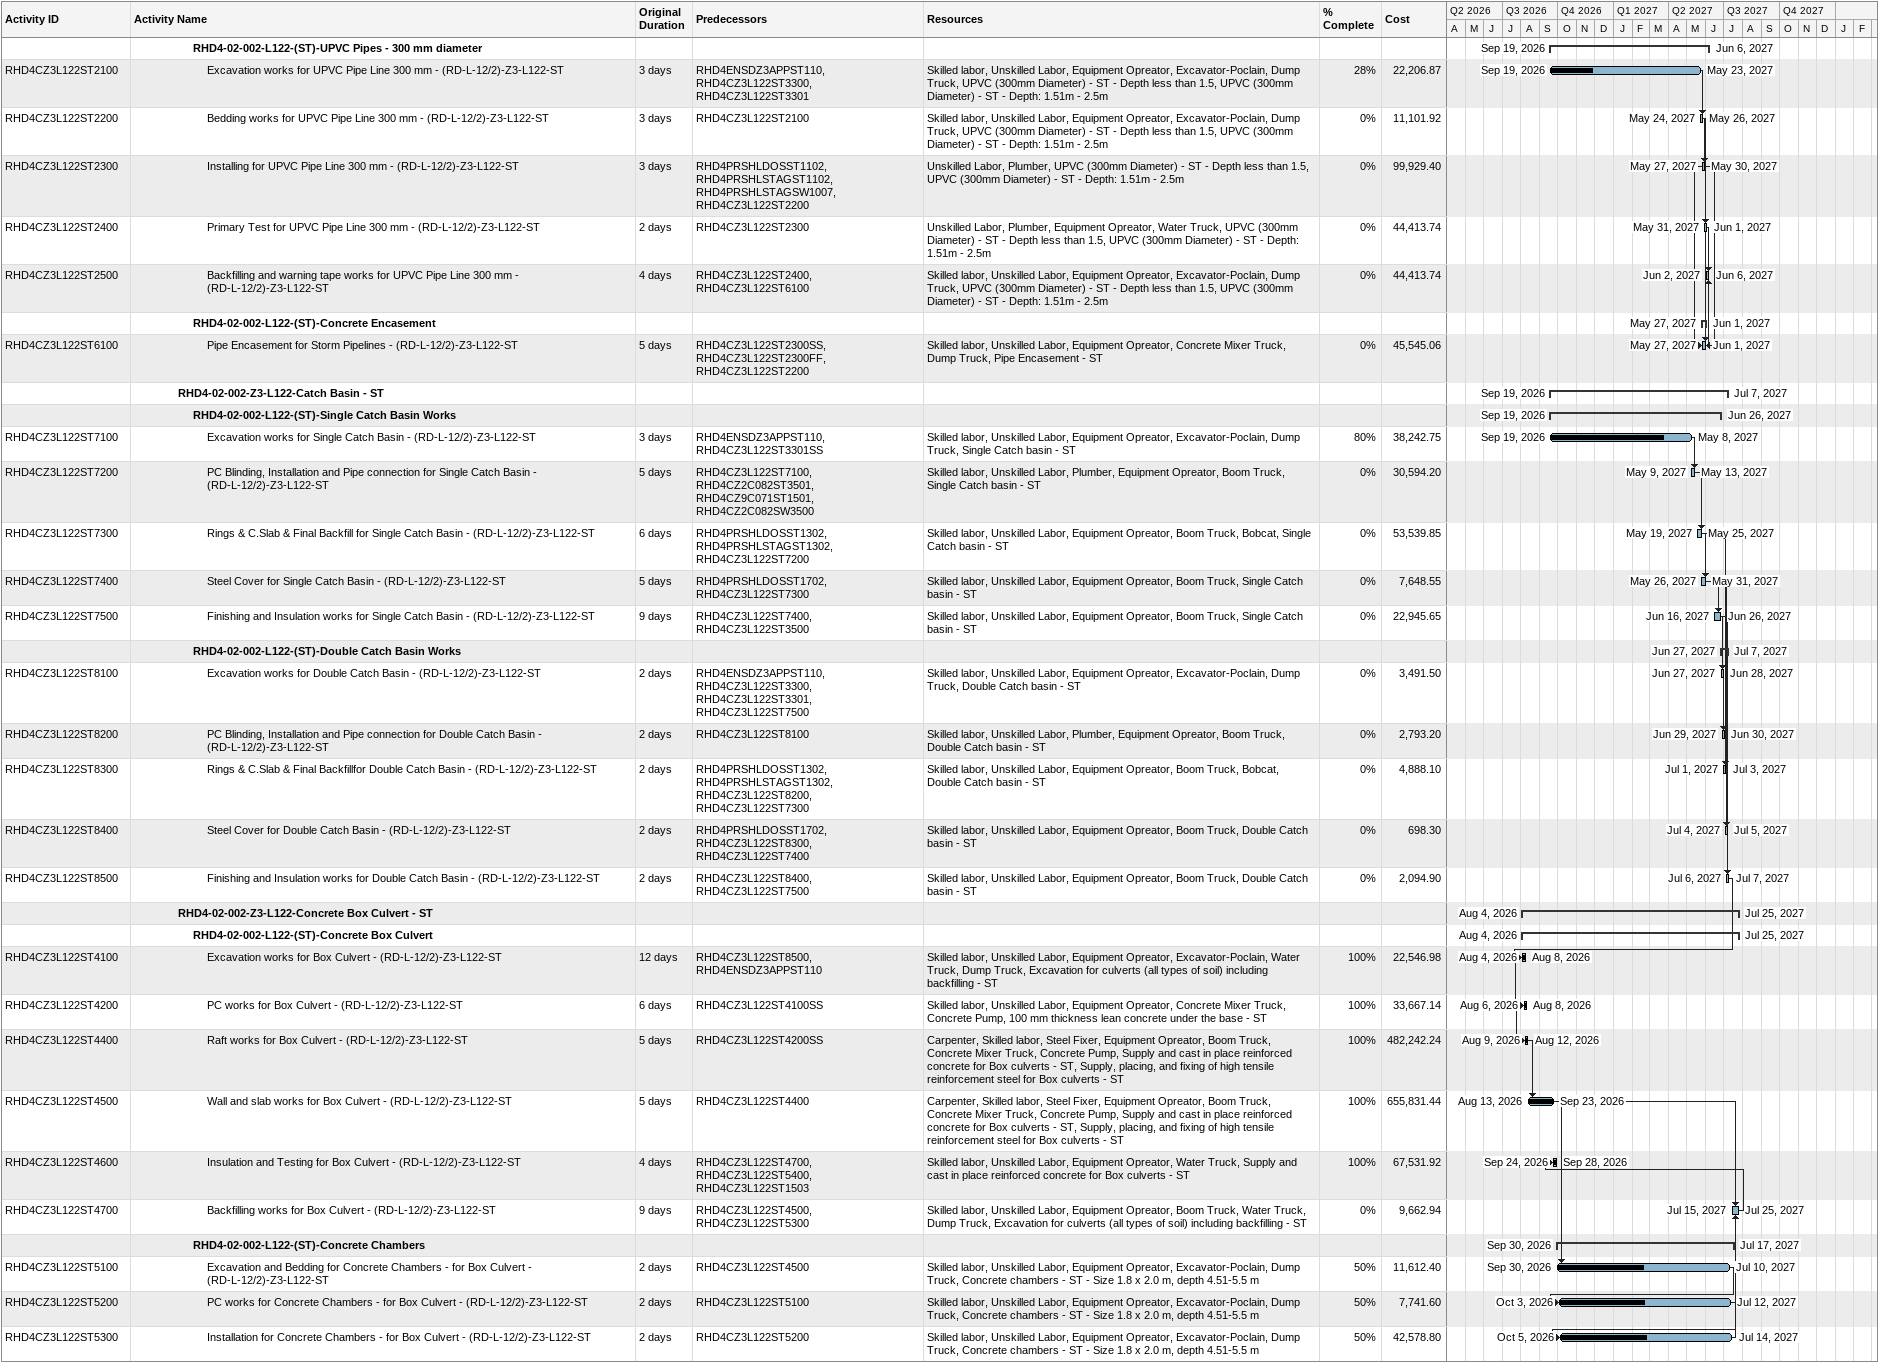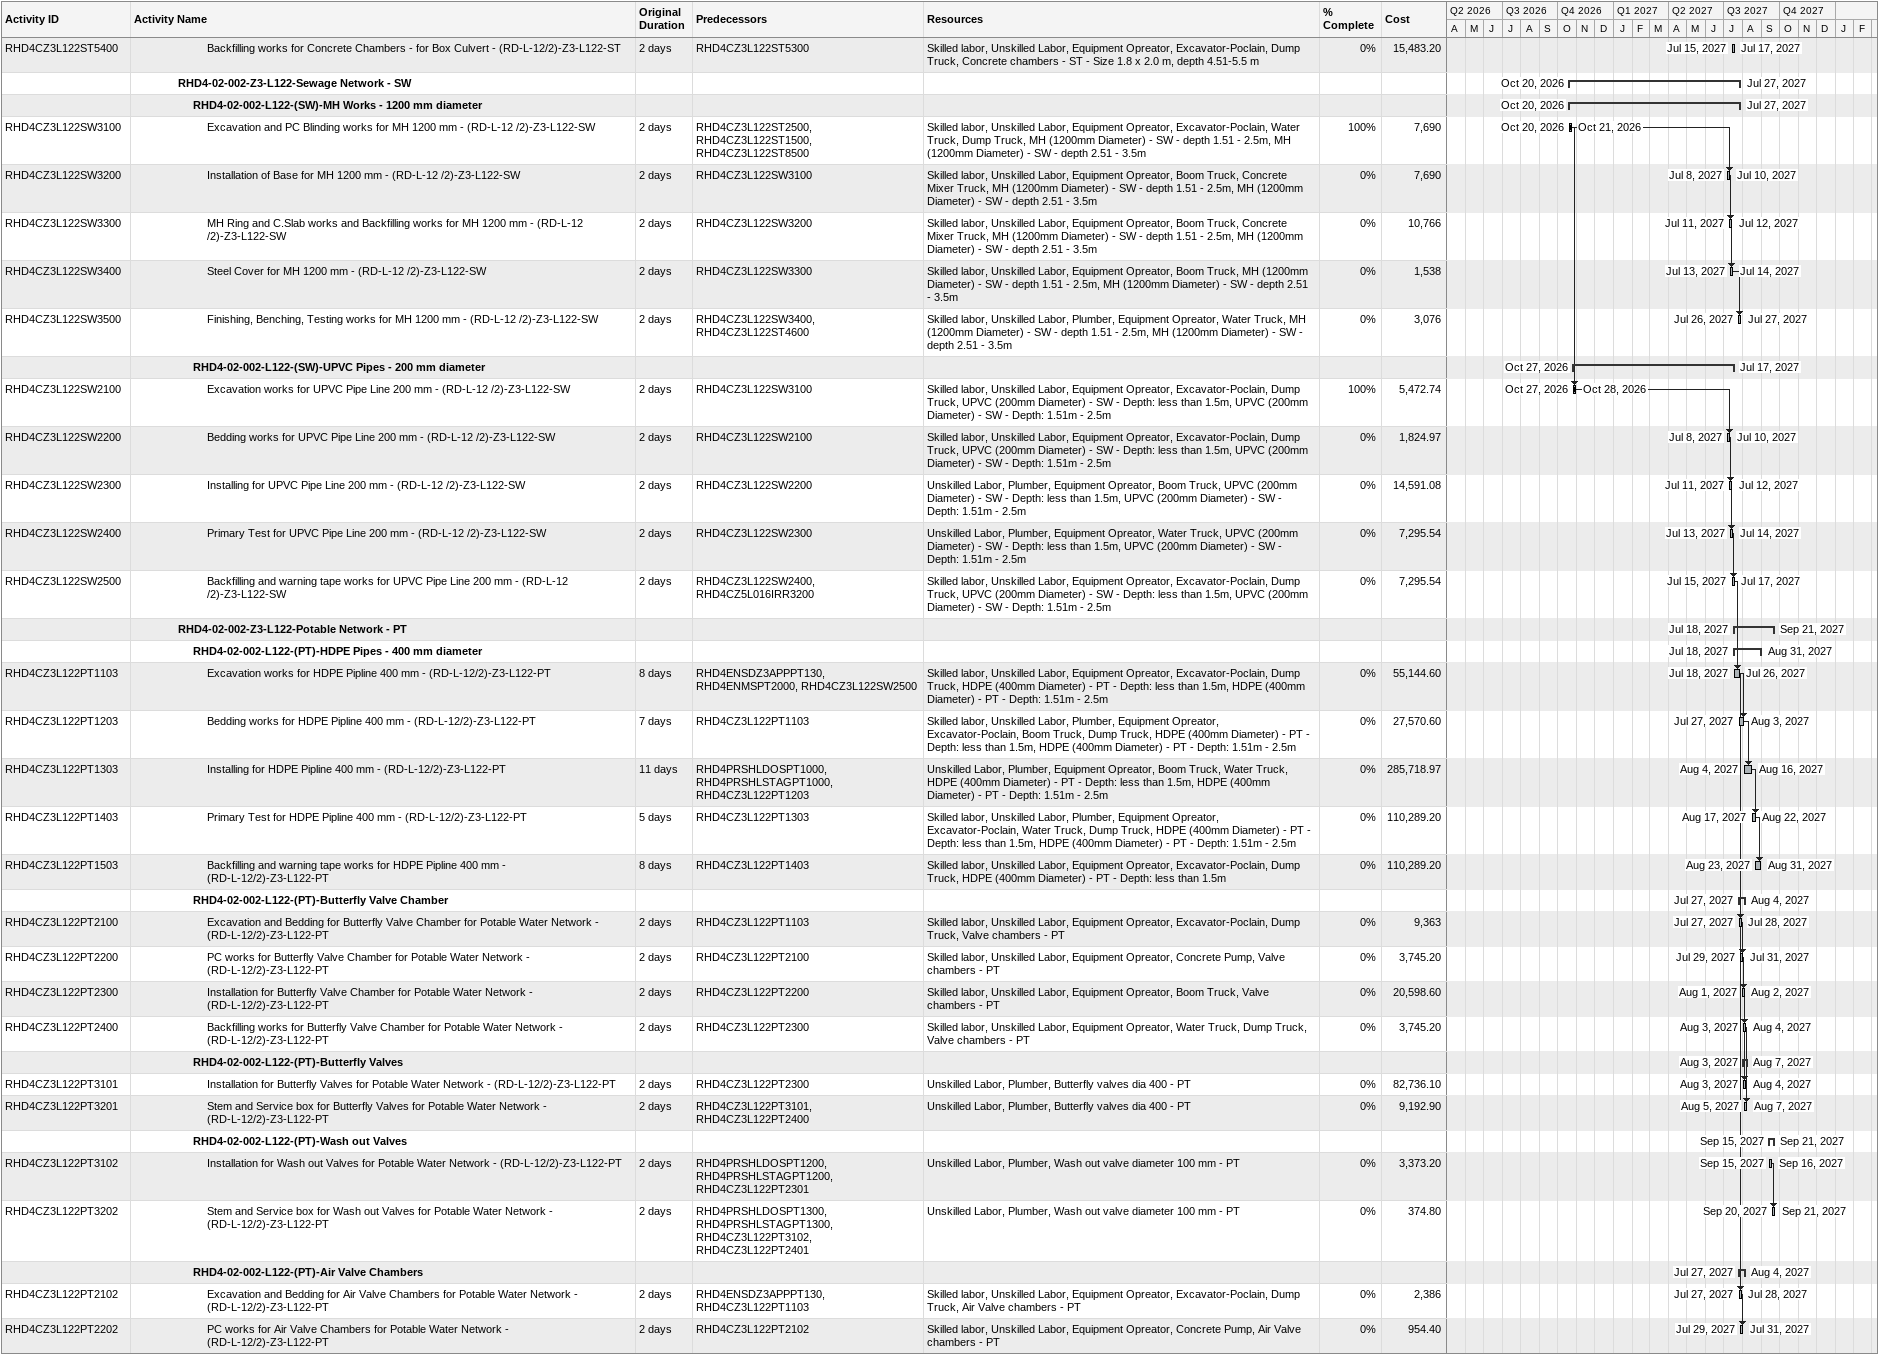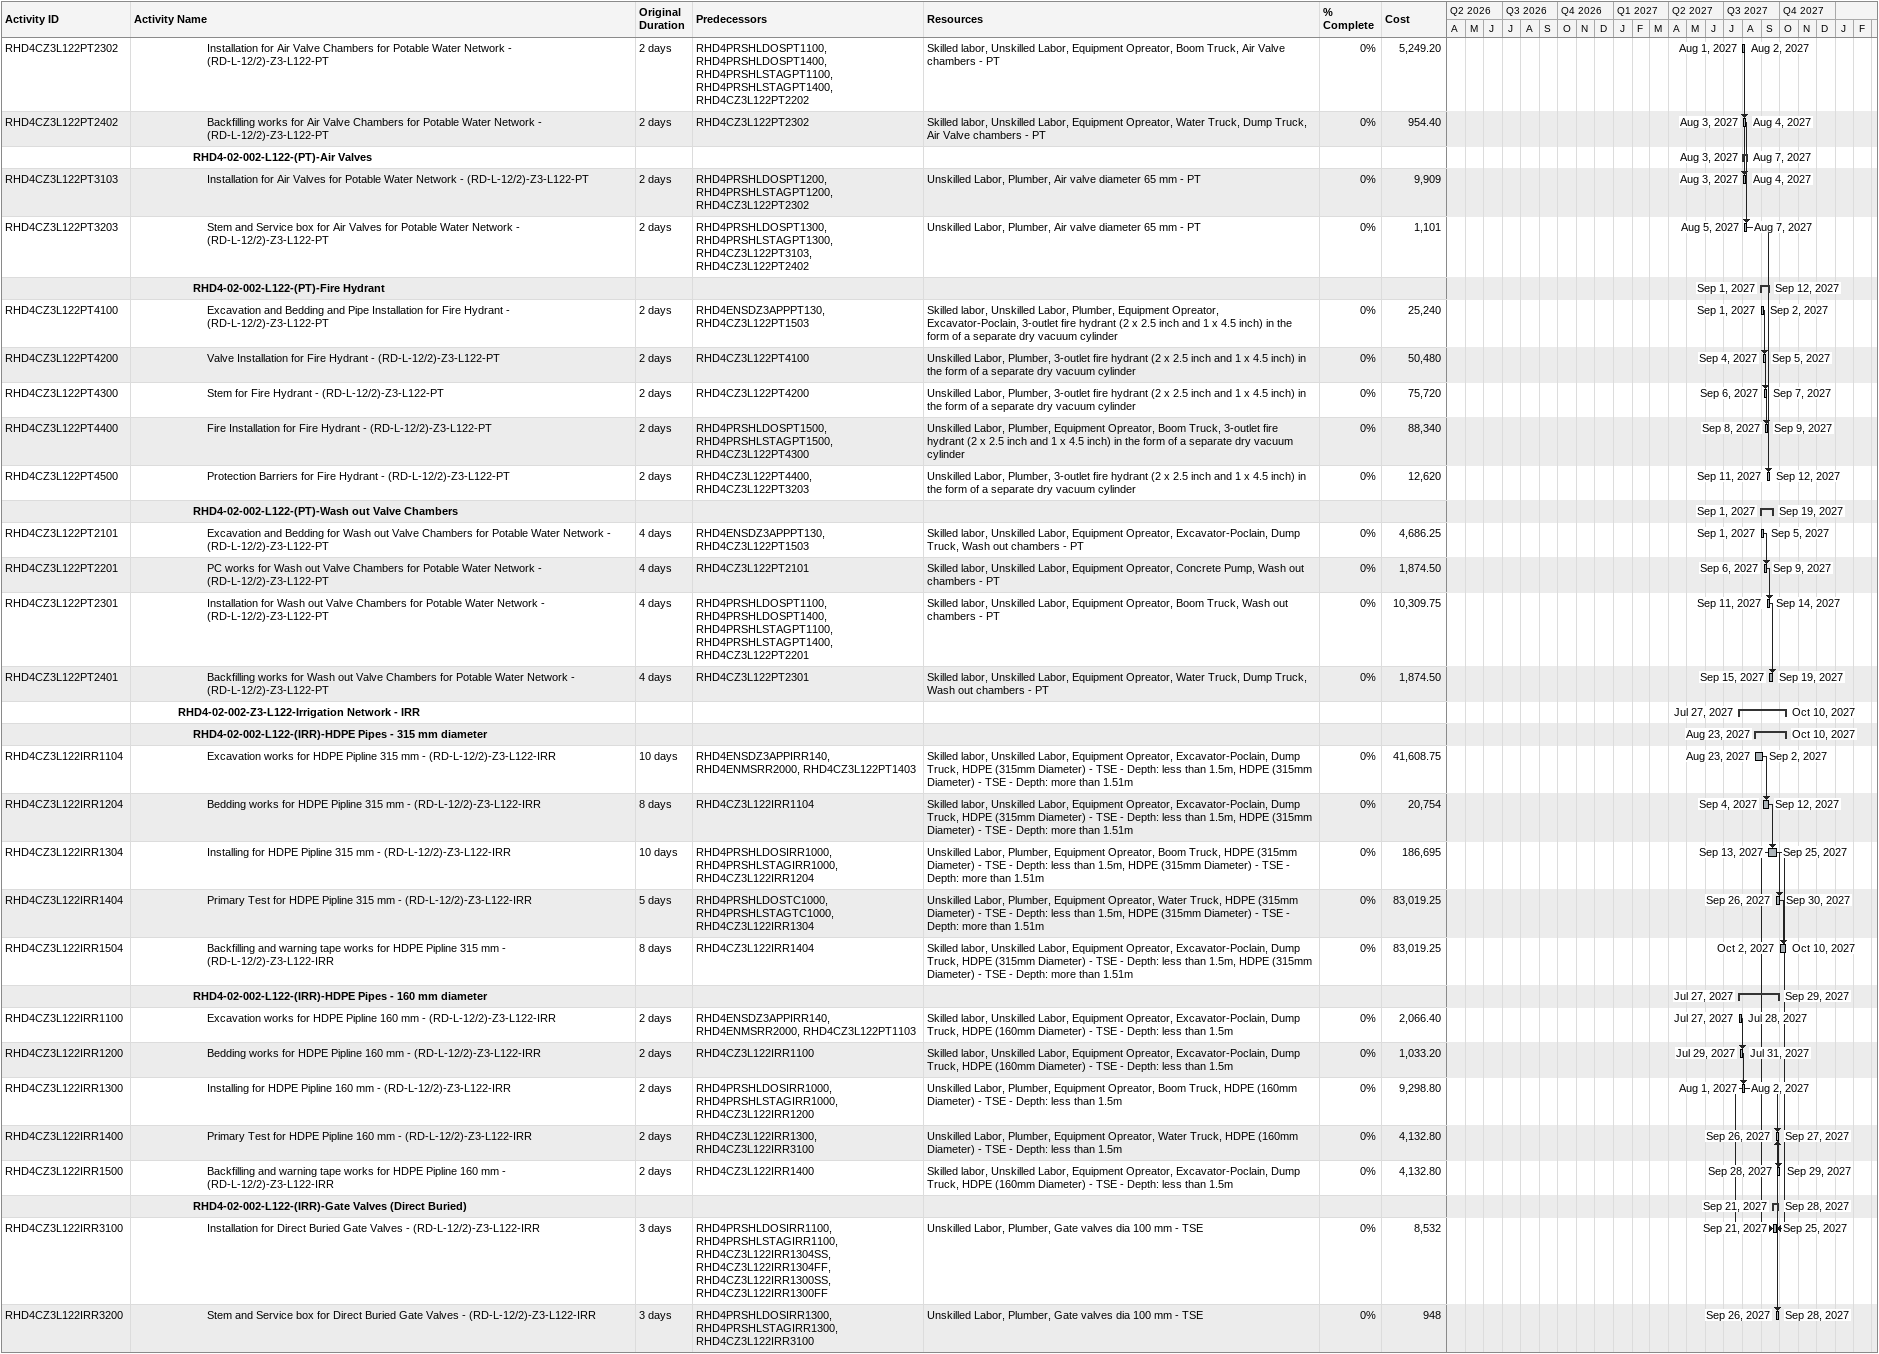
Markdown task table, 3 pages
| ID | Level | Task | Original duration | Start | Finish | Predecessors | Resources | % complete | Cost |
|---|---|---|---|---|---|---|---|---|---|
|  | 5 | **RHD4-02-002-L122-(ST)-UPVC Pipes - 300 mm diameter** |  | 2026-09-19 | 2027-06-06 |  |  |  |  |
| RHD4CZ3L122ST2100 | 6 | Excavation works for UPVC Pipe Line 300 mm - (RD-L-12/2)-Z3-L122-ST | 3d | 2026-09-19 | 2027-05-23 | RHD4ENSDZ3APPST110, RHD4CZ3L122ST3300, RHD4CZ3L122ST3301 | Skilled labor, Unskilled Labor, Equipment Opreator, Excavator-Poclain, Dump Truck, UPVC (300mm Diameter) - ST - Depth less than 1.5, UPVC (300mm Diameter) - ST - Depth: 1.51m - 2.5m | 28 | 22206.87 |
| RHD4CZ3L122ST2200 | 6 | Bedding works for UPVC Pipe Line 300 mm - (RD-L-12/2)-Z3-L122-ST | 3d | 2027-05-24 | 2027-05-26 | RHD4CZ3L122ST2100 | Skilled labor, Unskilled Labor, Equipment Opreator, Excavator-Poclain, Dump Truck, UPVC (300mm Diameter) - ST - Depth less than 1.5, UPVC (300mm Diameter) - ST - Depth: 1.51m - 2.5m | 0 | 11101.92 |
| RHD4CZ3L122ST2300 | 6 | Installing for UPVC Pipe Line 300 mm - (RD-L-12/2)-Z3-L122-ST | 3d | 2027-05-27 | 2027-05-30 | RHD4PRSHLDOSST1102, RHD4PRSHLSTAGST1102, RHD4PRSHLSTAGSW1007, RHD4CZ3L122ST2200 | Unskilled Labor, Plumber, UPVC (300mm Diameter) - ST - Depth less than 1.5, UPVC (300mm Diameter) - ST - Depth: 1.51m - 2.5m | 0 | 99929.40 |
| RHD4CZ3L122ST2400 | 6 | Primary Test for UPVC Pipe Line 300 mm - (RD-L-12/2)-Z3-L122-ST | 2d | 2027-05-31 | 2027-06-01 | RHD4CZ3L122ST2300 | Unskilled Labor, Plumber, Equipment Opreator, Water Truck, UPVC (300mm Diameter) - ST - Depth less than 1.5, UPVC (300mm Diameter) - ST - Depth: 1.51m - 2.5m | 0 | 44413.74 |
| RHD4CZ3L122ST2500 | 6 | Backfilling and warning tape works for UPVC Pipe Line 300 mm - (RD-L-12/2)-Z3-L122-ST | 4d | 2027-06-02 | 2027-06-06 | RHD4CZ3L122ST2400, RHD4CZ3L122ST6100 | Skilled labor, Unskilled Labor, Equipment Opreator, Excavator-Poclain, Dump Truck, UPVC (300mm Diameter) - ST - Depth less than 1.5, UPVC (300mm Diameter) - ST - Depth: 1.51m - 2.5m | 0 | 44413.74 |
|  | 5 | **RHD4-02-002-L122-(ST)-Concrete Encasement** |  | 2027-05-27 | 2027-06-01 |  |  |  |  |
| RHD4CZ3L122ST6100 | 6 | Pipe Encasement for Storm Pipelines - (RD-L-12/2)-Z3-L122-ST | 5d | 2027-05-27 | 2027-06-01 | RHD4CZ3L122ST2300SS, RHD4CZ3L122ST2300FF, RHD4CZ3L122ST2200 | Skilled labor, Unskilled Labor, Equipment Opreator, Concrete Mixer Truck, Dump Truck, Pipe Encasement - ST | 0 | 45545.06 |
|  | 4 | **RHD4-02-002-Z3-L122-Catch Basin - ST** |  | 2026-09-19 | 2027-07-07 |  |  |  |  |
|  | 5 | **RHD4-02-002-L122-(ST)-Single Catch Basin Works** |  | 2026-09-19 | 2027-06-26 |  |  |  |  |
| RHD4CZ3L122ST7100 | 6 | Excavation works for Single Catch Basin - (RD-L-12/2)-Z3-L122-ST | 3d | 2026-09-19 | 2027-05-08 | RHD4ENSDZ3APPST110, RHD4CZ3L122ST3301SS | Skilled labor, Unskilled Labor, Equipment Opreator, Excavator-Poclain, Dump Truck, Single Catch basin - ST | 80 | 38242.75 |
| RHD4CZ3L122ST7200 | 6 | PC Blinding, Installation and Pipe connection for Single Catch Basin - (RD-L-12/2)-Z3-L122-ST | 5d | 2027-05-09 | 2027-05-13 | RHD4CZ3L122ST7100, RHD4CZ2C082ST3501, RHD4CZ9C071ST1501, RHD4CZ2C082SW3500 | Skilled labor, Unskilled Labor, Plumber, Equipment Opreator, Boom Truck, Single Catch basin - ST | 0 | 30594.20 |
| RHD4CZ3L122ST7300 | 6 | Rings & C.Slab & Final Backfill for Single Catch Basin - (RD-L-12/2)-Z3-L122-ST | 6d | 2027-05-19 | 2027-05-25 | RHD4PRSHLDOSST1302, RHD4PRSHLSTAGST1302, RHD4CZ3L122ST7200 | Skilled labor, Unskilled Labor, Equipment Opreator, Boom Truck, Bobcat, Single Catch basin - ST | 0 | 53539.85 |
| RHD4CZ3L122ST7400 | 6 | Steel Cover for Single Catch Basin - (RD-L-12/2)-Z3-L122-ST | 5d | 2027-05-26 | 2027-05-31 | RHD4PRSHLDOSST1702, RHD4CZ3L122ST7300 | Skilled labor, Unskilled Labor, Equipment Opreator, Boom Truck, Single Catch basin - ST | 0 | 7648.55 |
| RHD4CZ3L122ST7500 | 6 | Finishing and Insulation works for Single Catch Basin - (RD-L-12/2)-Z3-L122-ST | 9d | 2027-06-16 | 2027-06-26 | RHD4CZ3L122ST7400, RHD4CZ3L122ST3500 | Skilled labor, Unskilled Labor, Equipment Opreator, Boom Truck, Single Catch basin - ST | 0 | 22945.65 |
|  | 5 | **RHD4-02-002-L122-(ST)-Double Catch Basin Works** |  | 2027-06-27 | 2027-07-07 |  |  |  |  |
| RHD4CZ3L122ST8100 | 6 | Excavation works for Double Catch Basin - (RD-L-12/2)-Z3-L122-ST | 2d | 2027-06-27 | 2027-06-28 | RHD4ENSDZ3APPST110, RHD4CZ3L122ST3300, RHD4CZ3L122ST3301, RHD4CZ3L122ST7500 | Skilled labor, Unskilled Labor, Equipment Opreator, Excavator-Poclain, Dump Truck, Double Catch basin - ST | 0 | 3491.50 |
| RHD4CZ3L122ST8200 | 6 | PC Blinding, Installation and Pipe connection for Double Catch Basin - (RD-L-12/2)-Z3-L122-ST | 2d | 2027-06-29 | 2027-06-30 | RHD4CZ3L122ST8100 | Skilled labor, Unskilled Labor, Plumber, Equipment Opreator, Boom Truck, Double Catch basin - ST | 0 | 2793.20 |
| RHD4CZ3L122ST8300 | 6 | Rings & C.Slab & Final Backfillfor Double Catch Basin - (RD-L-12/2)-Z3-L122-ST | 2d | 2027-07-01 | 2027-07-03 | RHD4PRSHLDOSST1302, RHD4PRSHLSTAGST1302, RHD4CZ3L122ST8200, RHD4CZ3L122ST7300 | Skilled labor, Unskilled Labor, Equipment Opreator, Boom Truck, Bobcat, Double Catch basin - ST | 0 | 4888.10 |
| RHD4CZ3L122ST8400 | 6 | Steel Cover for Double Catch Basin - (RD-L-12/2)-Z3-L122-ST | 2d | 2027-07-04 | 2027-07-05 | RHD4PRSHLDOSST1702, RHD4CZ3L122ST8300, RHD4CZ3L122ST7400 | Skilled labor, Unskilled Labor, Equipment Opreator, Boom Truck, Double Catch basin - ST | 0 | 698.30 |
| RHD4CZ3L122ST8500 | 6 | Finishing and Insulation works for Double Catch Basin - (RD-L-12/2)-Z3-L122-ST | 2d | 2027-07-06 | 2027-07-07 | RHD4CZ3L122ST8400, RHD4CZ3L122ST7500 | Skilled labor, Unskilled Labor, Equipment Opreator, Boom Truck, Double Catch basin - ST | 0 | 2094.90 |
|  | 4 | **RHD4-02-002-Z3-L122-Concrete Box Culvert - ST** |  | 2026-08-04 | 2027-07-25 |  |  |  |  |
|  | 5 | **RHD4-02-002-L122-(ST)-Concrete Box Culvert** |  | 2026-08-04 | 2027-07-25 |  |  |  |  |
| RHD4CZ3L122ST4100 | 6 | Excavation works for Box Culvert - (RD-L-12/2)-Z3-L122-ST | 12d | 2026-08-04 | 2026-08-08 | RHD4CZ3L122ST8500, RHD4ENSDZ3APPST110 | Skilled labor, Unskilled Labor, Equipment Opreator, Excavator-Poclain, Water Truck, Dump Truck, Excavation for culverts (all types of soil) including backfilling - ST | 100 | 22546.98 |
| RHD4CZ3L122ST4200 | 6 | PC works for Box Culvert - (RD-L-12/2)-Z3-L122-ST | 6d | 2026-08-06 | 2026-08-08 | RHD4CZ3L122ST4100SS | Skilled labor, Unskilled Labor, Equipment Opreator, Concrete Mixer Truck, Concrete Pump, 100 mm thickness lean concrete under the base - ST | 100 | 33667.14 |
| RHD4CZ3L122ST4400 | 6 | Raft works for Box Culvert - (RD-L-12/2)-Z3-L122-ST | 5d | 2026-08-09 | 2026-08-12 | RHD4CZ3L122ST4200SS | Carpenter, Skilled labor, Steel Fixer, Equipment Opreator, Boom Truck, Concrete Mixer Truck, Concrete Pump, Supply and cast in place reinforced concrete for Box culverts - ST, Supply, placing, and fixing of high tensile reinforcement steel for Box culverts - ST | 100 | 482242.24 |
| RHD4CZ3L122ST4500 | 6 | Wall and slab works for Box Culvert - (RD-L-12/2)-Z3-L122-ST | 5d | 2026-08-13 | 2026-09-23 | RHD4CZ3L122ST4400 | Carpenter, Skilled labor, Steel Fixer, Equipment Opreator, Boom Truck, Concrete Mixer Truck, Concrete Pump, Supply and cast in place reinforced concrete for Box culverts - ST, Supply, placing, and fixing of high tensile reinforcement steel for Box culverts - ST | 100 | 655831.44 |
| RHD4CZ3L122ST4600 | 6 | Insulation and Testing for Box Culvert - (RD-L-12/2)-Z3-L122-ST | 4d | 2026-09-24 | 2026-09-28 | RHD4CZ3L122ST4700, RHD4CZ3L122ST5400, RHD4CZ3L122ST1503 | Skilled labor, Unskilled Labor, Equipment Opreator, Water Truck, Supply and cast in place reinforced concrete for Box culverts - ST | 100 | 67531.92 |
| RHD4CZ3L122ST4700 | 6 | Backfilling works for Box Culvert - (RD-L-12/2)-Z3-L122-ST | 9d | 2027-07-15 | 2027-07-25 | RHD4CZ3L122ST4500, RHD4CZ3L122ST5300 | Skilled labor, Unskilled Labor, Equipment Opreator, Boom Truck, Water Truck, Dump Truck, Excavation for culverts (all types of soil) including backfilling - ST | 0 | 9662.94 |
|  | 5 | **RHD4-02-002-L122-(ST)-Concrete Chambers** |  | 2026-09-30 | 2027-07-17 |  |  |  |  |
| RHD4CZ3L122ST5100 | 6 | Excavation and Bedding for Concrete Chambers - for Box Culvert - (RD-L-12/2)-Z3-L122-ST | 2d | 2026-09-30 | 2027-07-10 | RHD4CZ3L122ST4500 | Skilled labor, Unskilled Labor, Equipment Opreator, Excavator-Poclain, Dump Truck, Concrete chambers - ST - Size 1.8 x 2.0 m, depth 4.51-5.5 m | 50 | 11612.40 |
| RHD4CZ3L122ST5200 | 6 | PC works for Concrete Chambers - for Box Culvert - (RD-L-12/2)-Z3-L122-ST | 2d | 2026-10-03 | 2027-07-12 | RHD4CZ3L122ST5100 | Skilled labor, Unskilled Labor, Equipment Opreator, Excavator-Poclain, Dump Truck, Concrete chambers - ST - Size 1.8 x 2.0 m, depth 4.51-5.5 m | 50 | 7741.60 |
| RHD4CZ3L122ST5300 | 6 | Installation for Concrete Chambers - for Box Culvert - (RD-L-12/2)-Z3-L122-ST | 2d | 2026-10-05 | 2027-07-14 | RHD4CZ3L122ST5200 | Skilled labor, Unskilled Labor, Equipment Opreator, Excavator-Poclain, Dump Truck, Concrete chambers - ST - Size 1.8 x 2.0 m, depth 4.51-5.5 m | 50 | 42578.80 |
| RHD4CZ3L122ST5400 | 6 | Backfilling works for Concrete Chambers - for Box Culvert - (RD-L-12/2)-Z3-L122-ST | 2d | 2027-07-15 | 2027-07-17 | RHD4CZ3L122ST5300 | Skilled labor, Unskilled Labor, Equipment Opreator, Excavator-Poclain, Dump Truck, Concrete chambers - ST - Size 1.8 x 2.0 m, depth 4.51-5.5 m | 0 | 15483.20 |
|  | 4 | **RHD4-02-002-Z3-L122-Sewage Network - SW** |  | 2026-10-20 | 2027-07-27 |  |  |  |  |
|  | 5 | **RHD4-02-002-L122-(SW)-MH Works - 1200 mm diameter** |  | 2026-10-20 | 2027-07-27 |  |  |  |  |
| RHD4CZ3L122SW3100 | 6 | Excavation and PC Blinding works for MH 1200 mm - (RD-L-12 /2)-Z3-L122-SW | 2d | 2026-10-20 | 2026-10-21 | RHD4CZ3L122ST2500, RHD4CZ3L122ST1500, RHD4CZ3L122ST8500 | Skilled labor, Unskilled Labor, Equipment Opreator, Excavator-Poclain, Water Truck, Dump Truck, MH (1200mm Diameter) - SW - depth 1.51 - 2.5m, MH (1200mm Diameter) - SW - depth 2.51 - 3.5m | 100 | 7690 |
| RHD4CZ3L122SW3200 | 6 | Installation of Base for MH 1200 mm - (RD-L-12 /2)-Z3-L122-SW | 2d | 2027-07-08 | 2027-07-10 | RHD4CZ3L122SW3100 | Skilled labor, Unskilled Labor, Equipment Opreator, Boom Truck, Concrete Mixer Truck, MH (1200mm Diameter) - SW - depth 1.51 - 2.5m, MH (1200mm Diameter) - SW - depth 2.51 - 3.5m | 0 | 7690 |
| RHD4CZ3L122SW3300 | 6 | MH Ring and C.Slab works and Backfilling works for MH 1200 mm - (RD-L-12 /2)-Z3-L122-SW | 2d | 2027-07-11 | 2027-07-12 | RHD4CZ3L122SW3200 | Skilled labor, Unskilled Labor, Equipment Opreator, Boom Truck, Concrete Mixer Truck, MH (1200mm Diameter) - SW - depth 1.51 - 2.5m, MH (1200mm Diameter) - SW - depth 2.51 - 3.5m | 0 | 10766 |
| RHD4CZ3L122SW3400 | 6 | Steel Cover for MH 1200 mm - (RD-L-12 /2)-Z3-L122-SW | 2d | 2027-07-13 | 2027-07-14 | RHD4CZ3L122SW3300 | Skilled labor, Unskilled Labor, Equipment Opreator, Boom Truck, MH (1200mm Diameter) - SW - depth 1.51 - 2.5m, MH (1200mm Diameter) - SW - depth 2.51 - 3.5m | 0 | 1538 |
| RHD4CZ3L122SW3500 | 6 | Finishing, Benching, Testing works for MH 1200 mm - (RD-L-12 /2)-Z3-L122-SW | 2d | 2027-07-26 | 2027-07-27 | RHD4CZ3L122SW3400, RHD4CZ3L122ST4600 | Skilled labor, Unskilled Labor, Plumber, Equipment Opreator, Water Truck, MH (1200mm Diameter) - SW - depth 1.51 - 2.5m, MH (1200mm Diameter) - SW - depth 2.51 - 3.5m | 0 | 3076 |
|  | 5 | **RHD4-02-002-L122-(SW)-UPVC Pipes - 200 mm diameter** |  | 2026-10-27 | 2027-07-17 |  |  |  |  |
| RHD4CZ3L122SW2100 | 6 | Excavation works for UPVC Pipe Line 200 mm - (RD-L-12 /2)-Z3-L122-SW | 2d | 2026-10-27 | 2026-10-28 | RHD4CZ3L122SW3100 | Skilled labor, Unskilled Labor, Equipment Opreator, Excavator-Poclain, Dump Truck, UPVC (200mm Diameter) - SW - Depth: less than 1.5m, UPVC (200mm Diameter) - SW - Depth: 1.51m - 2.5m | 100 | 5472.74 |
| RHD4CZ3L122SW2200 | 6 | Bedding works for UPVC Pipe Line 200 mm - (RD-L-12 /2)-Z3-L122-SW | 2d | 2027-07-08 | 2027-07-10 | RHD4CZ3L122SW2100 | Skilled labor, Unskilled Labor, Equipment Opreator, Excavator-Poclain, Dump Truck, UPVC (200mm Diameter) - SW - Depth: less than 1.5m, UPVC (200mm Diameter) - SW - Depth: 1.51m - 2.5m | 0 | 1824.97 |
| RHD4CZ3L122SW2300 | 6 | Installing for UPVC Pipe Line 200 mm - (RD-L-12 /2)-Z3-L122-SW | 2d | 2027-07-11 | 2027-07-12 | RHD4CZ3L122SW2200 | Unskilled Labor, Plumber, Equipment Opreator, Boom Truck, UPVC (200mm Diameter) - SW - Depth: less than 1.5m, UPVC (200mm Diameter) - SW - Depth: 1.51m - 2.5m | 0 | 14591.08 |
| RHD4CZ3L122SW2400 | 6 | Primary Test for UPVC Pipe Line 200 mm - (RD-L-12 /2)-Z3-L122-SW | 2d | 2027-07-13 | 2027-07-14 | RHD4CZ3L122SW2300 | Unskilled Labor, Plumber, Equipment Opreator, Water Truck, UPVC (200mm Diameter) - SW - Depth: less than 1.5m, UPVC (200mm Diameter) - SW - Depth: 1.51m - 2.5m | 0 | 7295.54 |
| RHD4CZ3L122SW2500 | 6 | Backfilling and warning tape works for UPVC Pipe Line 200 mm - (RD-L-12 /2)-Z3-L122-SW | 2d | 2027-07-15 | 2027-07-17 | RHD4CZ3L122SW2400, RHD4CZ5L016IRR3200 | Skilled labor, Unskilled Labor, Equipment Opreator, Excavator-Poclain, Dump Truck, UPVC (200mm Diameter) - SW - Depth: less than 1.5m, UPVC (200mm Diameter) - SW - Depth: 1.51m - 2.5m | 0 | 7295.54 |
|  | 4 | **RHD4-02-002-Z3-L122-Potable Network - PT** |  | 2027-07-18 | 2027-09-21 |  |  |  |  |
|  | 5 | **RHD4-02-002-L122-(PT)-HDPE Pipes - 400 mm diameter** |  | 2027-07-18 | 2027-08-31 |  |  |  |  |
| RHD4CZ3L122PT1103 | 6 | Excavation works for HDPE Pipline 400 mm - (RD-L-12/2)-Z3-L122-PT | 8d | 2027-07-18 | 2027-07-26 | RHD4ENSDZ3APPPT130, RHD4ENMSPT2000, RHD4CZ3L122SW2500 | Skilled labor, Unskilled Labor, Equipment Opreator, Excavator-Poclain, Dump Truck, HDPE (400mm Diameter) - PT - Depth: less than 1.5m, HDPE (400mm Diameter) - PT - Depth: 1.51m - 2.5m | 0 | 55144.60 |
| RHD4CZ3L122PT1203 | 6 | Bedding works for HDPE Pipline 400 mm - (RD-L-12/2)-Z3-L122-PT | 7d | 2027-07-27 | 2027-08-03 | RHD4CZ3L122PT1103 | Skilled labor, Unskilled Labor, Plumber, Equipment Opreator, Excavator-Poclain, Boom Truck, Dump Truck, HDPE (400mm Diameter) - PT - Depth: less than 1.5m, HDPE (400mm Diameter) - PT - Depth: 1.51m - 2.5m | 0 | 27570.60 |
| RHD4CZ3L122PT1303 | 6 | Installing for HDPE Pipline 400 mm - (RD-L-12/2)-Z3-L122-PT | 11d | 2027-08-04 | 2027-08-16 | RHD4PRSHLDOSPT1000, RHD4PRSHLSTAGPT1000, RHD4CZ3L122PT1203 | Unskilled Labor, Plumber, Equipment Opreator, Boom Truck, Water Truck, HDPE (400mm Diameter) - PT - Depth: less than 1.5m, HDPE (400mm Diameter) - PT - Depth: 1.51m - 2.5m | 0 | 285718.97 |
| RHD4CZ3L122PT1403 | 6 | Primary Test for HDPE Pipline 400 mm - (RD-L-12/2)-Z3-L122-PT | 5d | 2027-08-17 | 2027-08-22 | RHD4CZ3L122PT1303 | Skilled labor, Unskilled Labor, Plumber, Equipment Opreator, Excavator-Poclain, Water Truck, Dump Truck, HDPE (400mm Diameter) - PT - Depth: less than 1.5m, HDPE (400mm Diameter) - PT - Depth: 1.51m - 2.5m | 0 | 110289.20 |
| RHD4CZ3L122PT1503 | 6 | Backfilling and warning tape works for HDPE Pipline 400 mm - (RD-L-12/2)-Z3-L122-PT | 8d | 2027-08-23 | 2027-08-31 | RHD4CZ3L122PT1403 | Skilled labor, Unskilled Labor, Equipment Opreator, Excavator-Poclain, Dump Truck, HDPE (400mm Diameter) - PT - Depth: less than 1.5m | 0 | 110289.20 |
|  | 5 | **RHD4-02-002-L122-(PT)-Butterfly Valve Chamber** |  | 2027-07-27 | 2027-08-04 |  |  |  |  |
| RHD4CZ3L122PT2100 | 6 | Excavation and Bedding for Butterfly Valve Chamber for Potable Water Network - (RD-L-12/2)-Z3-L122-PT | 2d | 2027-07-27 | 2027-07-28 | RHD4CZ3L122PT1103 | Skilled labor, Unskilled Labor, Equipment Opreator, Excavator-Poclain, Dump Truck, Valve chambers - PT | 0 | 9363 |
| RHD4CZ3L122PT2200 | 6 | PC works for Butterfly Valve Chamber for Potable Water Network - (RD-L-12/2)-Z3-L122-PT | 2d | 2027-07-29 | 2027-07-31 | RHD4CZ3L122PT2100 | Skilled labor, Unskilled Labor, Equipment Opreator, Concrete Pump, Valve chambers - PT | 0 | 3745.20 |
| RHD4CZ3L122PT2300 | 6 | Installation for Butterfly Valve Chamber for Potable Water Network - (RD-L-12/2)-Z3-L122-PT | 2d | 2027-08-01 | 2027-08-02 | RHD4CZ3L122PT2200 | Skilled labor, Unskilled Labor, Equipment Opreator, Boom Truck, Valve chambers - PT | 0 | 20598.60 |
| RHD4CZ3L122PT2400 | 6 | Backfilling works for Butterfly Valve Chamber for Potable Water Network - (RD-L-12/2)-Z3-L122-PT | 2d | 2027-08-03 | 2027-08-04 | RHD4CZ3L122PT2300 | Skilled labor, Unskilled Labor, Equipment Opreator, Water Truck, Dump Truck, Valve chambers - PT | 0 | 3745.20 |
|  | 5 | **RHD4-02-002-L122-(PT)-Butterfly Valves** |  | 2027-08-03 | 2027-08-07 |  |  |  |  |
| RHD4CZ3L122PT3101 | 6 | Installation for Butterfly Valves for Potable Water Network - (RD-L-12/2)-Z3-L122-PT | 2d | 2027-08-03 | 2027-08-04 | RHD4CZ3L122PT2300 | Unskilled Labor, Plumber, Butterfly valves dia 400 - PT | 0 | 82736.10 |
| RHD4CZ3L122PT3201 | 6 | Stem and Service box for Butterfly Valves for Potable Water Network - (RD-L-12/2)-Z3-L122-PT | 2d | 2027-08-05 | 2027-08-07 | RHD4CZ3L122PT3101, RHD4CZ3L122PT2400 | Unskilled Labor, Plumber, Butterfly valves dia 400 - PT | 0 | 9192.90 |
|  | 5 | **RHD4-02-002-L122-(PT)-Wash out Valves** |  | 2027-09-15 | 2027-09-21 |  |  |  |  |
| RHD4CZ3L122PT3102 | 6 | Installation for Wash out Valves for Potable Water Network - (RD-L-12/2)-Z3-L122-PT | 2d | 2027-09-15 | 2027-09-16 | RHD4PRSHLDOSPT1200, RHD4PRSHLSTAGPT1200, RHD4CZ3L122PT2301 | Unskilled Labor, Plumber, Wash out valve diameter 100 mm - PT | 0 | 3373.20 |
| RHD4CZ3L122PT3202 | 6 | Stem and Service box for Wash out Valves for Potable Water Network - (RD-L-12/2)-Z3-L122-PT | 2d | 2027-09-20 | 2027-09-21 | RHD4PRSHLDOSPT1300, RHD4PRSHLSTAGPT1300, RHD4CZ3L122PT3102, RHD4CZ3L122PT2401 | Unskilled Labor, Plumber, Wash out valve diameter 100 mm - PT | 0 | 374.80 |
|  | 5 | **RHD4-02-002-L122-(PT)-Air Valve Chambers** |  | 2027-07-27 | 2027-08-04 |  |  |  |  |
| RHD4CZ3L122PT2102 | 6 | Excavation and Bedding for Air Valve Chambers for Potable Water Network - (RD-L-12/2)-Z3-L122-PT | 2d | 2027-07-27 | 2027-07-28 | RHD4ENSDZ3APPPT130, RHD4CZ3L122PT1103 | Skilled labor, Unskilled Labor, Equipment Opreator, Excavator-Poclain, Dump Truck, Air Valve chambers - PT | 0 | 2386 |
| RHD4CZ3L122PT2202 | 6 | PC works for Air Valve Chambers for Potable Water Network - (RD-L-12/2)-Z3-L122-PT | 2d | 2027-07-29 | 2027-07-31 | RHD4CZ3L122PT2102 | Skilled labor, Unskilled Labor, Equipment Opreator, Concrete Pump, Air Valve chambers - PT | 0 | 954.40 |
| RHD4CZ3L122PT2302 | 6 | Installation for Air Valve Chambers for Potable Water Network - (RD-L-12/2)-Z3-L122-PT | 2d | 2027-08-01 | 2027-08-02 | RHD4PRSHLDOSPT1100, RHD4PRSHLDOSPT1400, RHD4PRSHLSTAGPT1100, RHD4PRSHLSTAGPT1400, RHD4CZ3L122PT2202 | Skilled labor, Unskilled Labor, Equipment Opreator, Boom Truck, Air Valve chambers - PT | 0 | 5249.20 |
| RHD4CZ3L122PT2402 | 6 | Backfilling works for Air Valve Chambers for Potable Water Network - (RD-L-12/2)-Z3-L122-PT | 2d | 2027-08-03 | 2027-08-04 | RHD4CZ3L122PT2302 | Skilled labor, Unskilled Labor, Equipment Opreator, Water Truck, Dump Truck, Air Valve chambers - PT | 0 | 954.40 |
|  | 5 | **RHD4-02-002-L122-(PT)-Air Valves** |  | 2027-08-03 | 2027-08-07 |  |  |  |  |
| RHD4CZ3L122PT3103 | 6 | Installation for Air Valves for Potable Water Network - (RD-L-12/2)-Z3-L122-PT | 2d | 2027-08-03 | 2027-08-04 | RHD4PRSHLDOSPT1200, RHD4PRSHLSTAGPT1200, RHD4CZ3L122PT2302 | Unskilled Labor, Plumber, Air valve diameter 65 mm - PT | 0 | 9909 |
| RHD4CZ3L122PT3203 | 6 | Stem and Service box for Air Valves for Potable Water Network - (RD-L-12/2)-Z3-L122-PT | 2d | 2027-08-05 | 2027-08-07 | RHD4PRSHLDOSPT1300, RHD4PRSHLSTAGPT1300, RHD4CZ3L122PT3103, RHD4CZ3L122PT2402 | Unskilled Labor, Plumber, Air valve diameter 65 mm - PT | 0 | 1101 |
|  | 5 | **RHD4-02-002-L122-(PT)-Fire Hydrant** |  | 2027-09-01 | 2027-09-12 |  |  |  |  |
| RHD4CZ3L122PT4100 | 6 | Excavation and Bedding and Pipe Installation for Fire Hydrant - (RD-L-12/2)-Z3-L122-PT | 2d | 2027-09-01 | 2027-09-02 | RHD4ENSDZ3APPPT130, RHD4CZ3L122PT1503 | Skilled labor, Unskilled Labor, Plumber, Equipment Opreator, Excavator-Poclain, 3-outlet fire hydrant (2 x 2.5 inch and 1 x 4.5 inch) in the form of a separate dry vacuum cylinder | 0 | 25240 |
| RHD4CZ3L122PT4200 | 6 | Valve Installation for Fire Hydrant - (RD-L-12/2)-Z3-L122-PT | 2d | 2027-09-04 | 2027-09-05 | RHD4CZ3L122PT4100 | Unskilled Labor, Plumber, 3-outlet fire hydrant (2 x 2.5 inch and 1 x 4.5 inch) in the form of a separate dry vacuum cylinder | 0 | 50480 |
| RHD4CZ3L122PT4300 | 6 | Stem for Fire Hydrant - (RD-L-12/2)-Z3-L122-PT | 2d | 2027-09-06 | 2027-09-07 | RHD4CZ3L122PT4200 | Unskilled Labor, Plumber, 3-outlet fire hydrant (2 x 2.5 inch and 1 x 4.5 inch) in the form of a separate dry vacuum cylinder | 0 | 75720 |
| RHD4CZ3L122PT4400 | 6 | Fire Installation for Fire Hydrant - (RD-L-12/2)-Z3-L122-PT | 2d | 2027-09-08 | 2027-09-09 | RHD4PRSHLDOSPT1500, RHD4PRSHLSTAGPT1500, RHD4CZ3L122PT4300 | Unskilled Labor, Plumber, Equipment Opreator, Boom Truck, 3-outlet fire hydrant (2 x 2.5 inch and 1 x 4.5 inch) in the form of a separate dry vacuum cylinder | 0 | 88340 |
| RHD4CZ3L122PT4500 | 6 | Protection Barriers for Fire Hydrant - (RD-L-12/2)-Z3-L122-PT | 2d | 2027-09-11 | 2027-09-12 | RHD4CZ3L122PT4400, RHD4CZ3L122PT3203 | Unskilled Labor, Plumber, 3-outlet fire hydrant (2 x 2.5 inch and 1 x 4.5 inch) in the form of a separate dry vacuum cylinder | 0 | 12620 |
|  | 5 | **RHD4-02-002-L122-(PT)-Wash out Valve Chambers** |  | 2027-09-01 | 2027-09-19 |  |  |  |  |
| RHD4CZ3L122PT2101 | 6 | Excavation and Bedding for Wash out Valve Chambers for Potable Water Network - (RD-L-12/2)-Z3-L122-PT | 4d | 2027-09-01 | 2027-09-05 | RHD4ENSDZ3APPPT130, RHD4CZ3L122PT1503 | Skilled labor, Unskilled Labor, Equipment Opreator, Excavator-Poclain, Dump Truck, Wash out chambers - PT | 0 | 4686.25 |
| RHD4CZ3L122PT2201 | 6 | PC works for Wash out Valve Chambers for Potable Water Network - (RD-L-12/2)-Z3-L122-PT | 4d | 2027-09-06 | 2027-09-09 | RHD4CZ3L122PT2101 | Skilled labor, Unskilled Labor, Equipment Opreator, Concrete Pump, Wash out chambers - PT | 0 | 1874.50 |
| RHD4CZ3L122PT2301 | 6 | Installation for Wash out Valve Chambers for Potable Water Network - (RD-L-12/2)-Z3-L122-PT | 4d | 2027-09-11 | 2027-09-14 | RHD4PRSHLDOSPT1100, RHD4PRSHLDOSPT1400, RHD4PRSHLSTAGPT1100, RHD4PRSHLSTAGPT1400, RHD4CZ3L122PT2201 | Skilled labor, Unskilled Labor, Equipment Opreator, Boom Truck, Wash out chambers - PT | 0 | 10309.75 |
| RHD4CZ3L122PT2401 | 6 | Backfilling works for Wash out Valve Chambers for Potable Water Network - (RD-L-12/2)-Z3-L122-PT | 4d | 2027-09-15 | 2027-09-19 | RHD4CZ3L122PT2301 | Skilled labor, Unskilled Labor, Equipment Opreator, Water Truck, Dump Truck, Wash out chambers - PT | 0 | 1874.50 |
|  | 4 | **RHD4-02-002-Z3-L122-Irrigation Network - IRR** |  | 2027-07-27 | 2027-10-10 |  |  |  |  |
|  | 5 | **RHD4-02-002-L122-(IRR)-HDPE Pipes - 315 mm diameter** |  | 2027-08-23 | 2027-10-10 |  |  |  |  |
| RHD4CZ3L122IRR1104 | 6 | Excavation works for HDPE Pipline 315 mm - (RD-L-12/2)-Z3-L122-IRR | 10d | 2027-08-23 | 2027-09-02 | RHD4ENSDZ3APPIRR140, RHD4ENMSRR2000, RHD4CZ3L122PT1403 | Skilled labor, Unskilled Labor, Equipment Opreator, Excavator-Poclain, Dump Truck, HDPE (315mm Diameter) - TSE - Depth: less than 1.5m, HDPE (315mm Diameter) - TSE - Depth: more than 1.51m | 0 | 41608.75 |
| RHD4CZ3L122IRR1204 | 6 | Bedding works for HDPE Pipline 315 mm - (RD-L-12/2)-Z3-L122-IRR | 8d | 2027-09-04 | 2027-09-12 | RHD4CZ3L122IRR1104 | Skilled labor, Unskilled Labor, Equipment Opreator, Excavator-Poclain, Dump Truck, HDPE (315mm Diameter) - TSE - Depth: less than 1.5m, HDPE (315mm Diameter) - TSE - Depth: more than 1.51m | 0 | 20754 |
| RHD4CZ3L122IRR1304 | 6 | Installing for HDPE Pipline 315 mm - (RD-L-12/2)-Z3-L122-IRR | 10d | 2027-09-13 | 2027-09-25 | RHD4PRSHLDOSIRR1000, RHD4PRSHLSTAGIRR1000, RHD4CZ3L122IRR1204 | Unskilled Labor, Plumber, Equipment Opreator, Boom Truck, HDPE (315mm Diameter) - TSE - Depth: less than 1.5m, HDPE (315mm Diameter) - TSE - Depth: more than 1.51m | 0 | 186695 |
| RHD4CZ3L122IRR1404 | 6 | Primary Test for HDPE Pipline 315 mm - (RD-L-12/2)-Z3-L122-IRR | 5d | 2027-09-26 | 2027-09-30 | RHD4PRSHLDOSTC1000, RHD4PRSHLSTAGTC1000, RHD4CZ3L122IRR1304 | Unskilled Labor, Plumber, Equipment Opreator, Water Truck, HDPE (315mm Diameter) - TSE - Depth: less than 1.5m, HDPE (315mm Diameter) - TSE - Depth: more than 1.51m | 0 | 83019.25 |
| RHD4CZ3L122IRR1504 | 6 | Backfilling and warning tape works for HDPE Pipline 315 mm - (RD-L-12/2)-Z3-L122-IRR | 8d | 2027-10-02 | 2027-10-10 | RHD4CZ3L122IRR1404 | Skilled labor, Unskilled Labor, Equipment Opreator, Excavator-Poclain, Dump Truck, HDPE (315mm Diameter) - TSE - Depth: less than 1.5m, HDPE (315mm Diameter) - TSE - Depth: more than 1.51m | 0 | 83019.25 |
|  | 5 | **RHD4-02-002-L122-(IRR)-HDPE Pipes - 160 mm diameter** |  | 2027-07-27 | 2027-09-29 |  |  |  |  |
| RHD4CZ3L122IRR1100 | 6 | Excavation works for HDPE Pipline 160 mm - (RD-L-12/2)-Z3-L122-IRR | 2d | 2027-07-27 | 2027-07-28 | RHD4ENSDZ3APPIRR140, RHD4ENMSRR2000, RHD4CZ3L122PT1103 | Skilled labor, Unskilled Labor, Equipment Opreator, Excavator-Poclain, Dump Truck, HDPE (160mm Diameter) - TSE - Depth: less than 1.5m | 0 | 2066.40 |
| RHD4CZ3L122IRR1200 | 6 | Bedding works for HDPE Pipline 160 mm - (RD-L-12/2)-Z3-L122-IRR | 2d | 2027-07-29 | 2027-07-31 | RHD4CZ3L122IRR1100 | Skilled labor, Unskilled Labor, Equipment Opreator, Excavator-Poclain, Dump Truck, HDPE (160mm Diameter) - TSE - Depth: less than 1.5m | 0 | 1033.20 |
| RHD4CZ3L122IRR1300 | 6 | Installing for HDPE Pipline 160 mm - (RD-L-12/2)-Z3-L122-IRR | 2d | 2027-08-01 | 2027-08-02 | RHD4PRSHLDOSIRR1000, RHD4PRSHLSTAGIRR1000, RHD4CZ3L122IRR1200 | Unskilled Labor, Plumber, Equipment Opreator, Boom Truck, HDPE (160mm Diameter) - TSE - Depth: less than 1.5m | 0 | 9298.80 |
| RHD4CZ3L122IRR1400 | 6 | Primary Test for HDPE Pipline 160 mm - (RD-L-12/2)-Z3-L122-IRR | 2d | 2027-09-26 | 2027-09-27 | RHD4CZ3L122IRR1300, RHD4CZ3L122IRR3100 | Unskilled Labor, Plumber, Equipment Opreator, Water Truck, HDPE (160mm Diameter) - TSE - Depth: less than 1.5m | 0 | 4132.80 |
| RHD4CZ3L122IRR1500 | 6 | Backfilling and warning tape works for HDPE Pipline 160 mm - (RD-L-12/2)-Z3-L122-IRR | 2d | 2027-09-28 | 2027-09-29 | RHD4CZ3L122IRR1400 | Skilled labor, Unskilled Labor, Equipment Opreator, Excavator-Poclain, Dump Truck, HDPE (160mm Diameter) - TSE - Depth: less than 1.5m | 0 | 4132.80 |
|  | 5 | **RHD4-02-002-L122-(IRR)-Gate Valves (Direct Buried)** |  | 2027-09-21 | 2027-09-28 |  |  |  |  |
| RHD4CZ3L122IRR3100 | 6 | Installation for Direct Buried Gate Valves - (RD-L-12/2)-Z3-L122-IRR | 3d | 2027-09-21 | 2027-09-25 | RHD4PRSHLDOSIRR1100, RHD4PRSHLSTAGIRR1100, RHD4CZ3L122IRR1304SS, RHD4CZ3L122IRR1304FF, RHD4CZ3L122IRR1300SS, RHD4CZ3L122IRR1300FF | Unskilled Labor, Plumber, Gate valves dia 100 mm - TSE | 0 | 8532 |
| RHD4CZ3L122IRR3200 | 6 | Stem and Service box for Direct Buried Gate Valves - (RD-L-12/2)-Z3-L122-IRR | 3d | 2027-09-26 | 2027-09-28 | RHD4PRSHLDOSIRR1300, RHD4PRSHLSTAGIRR1300, RHD4CZ3L122IRR3100 | Unskilled Labor, Plumber, Gate valves dia 100 mm - TSE | 0 | 948 |
